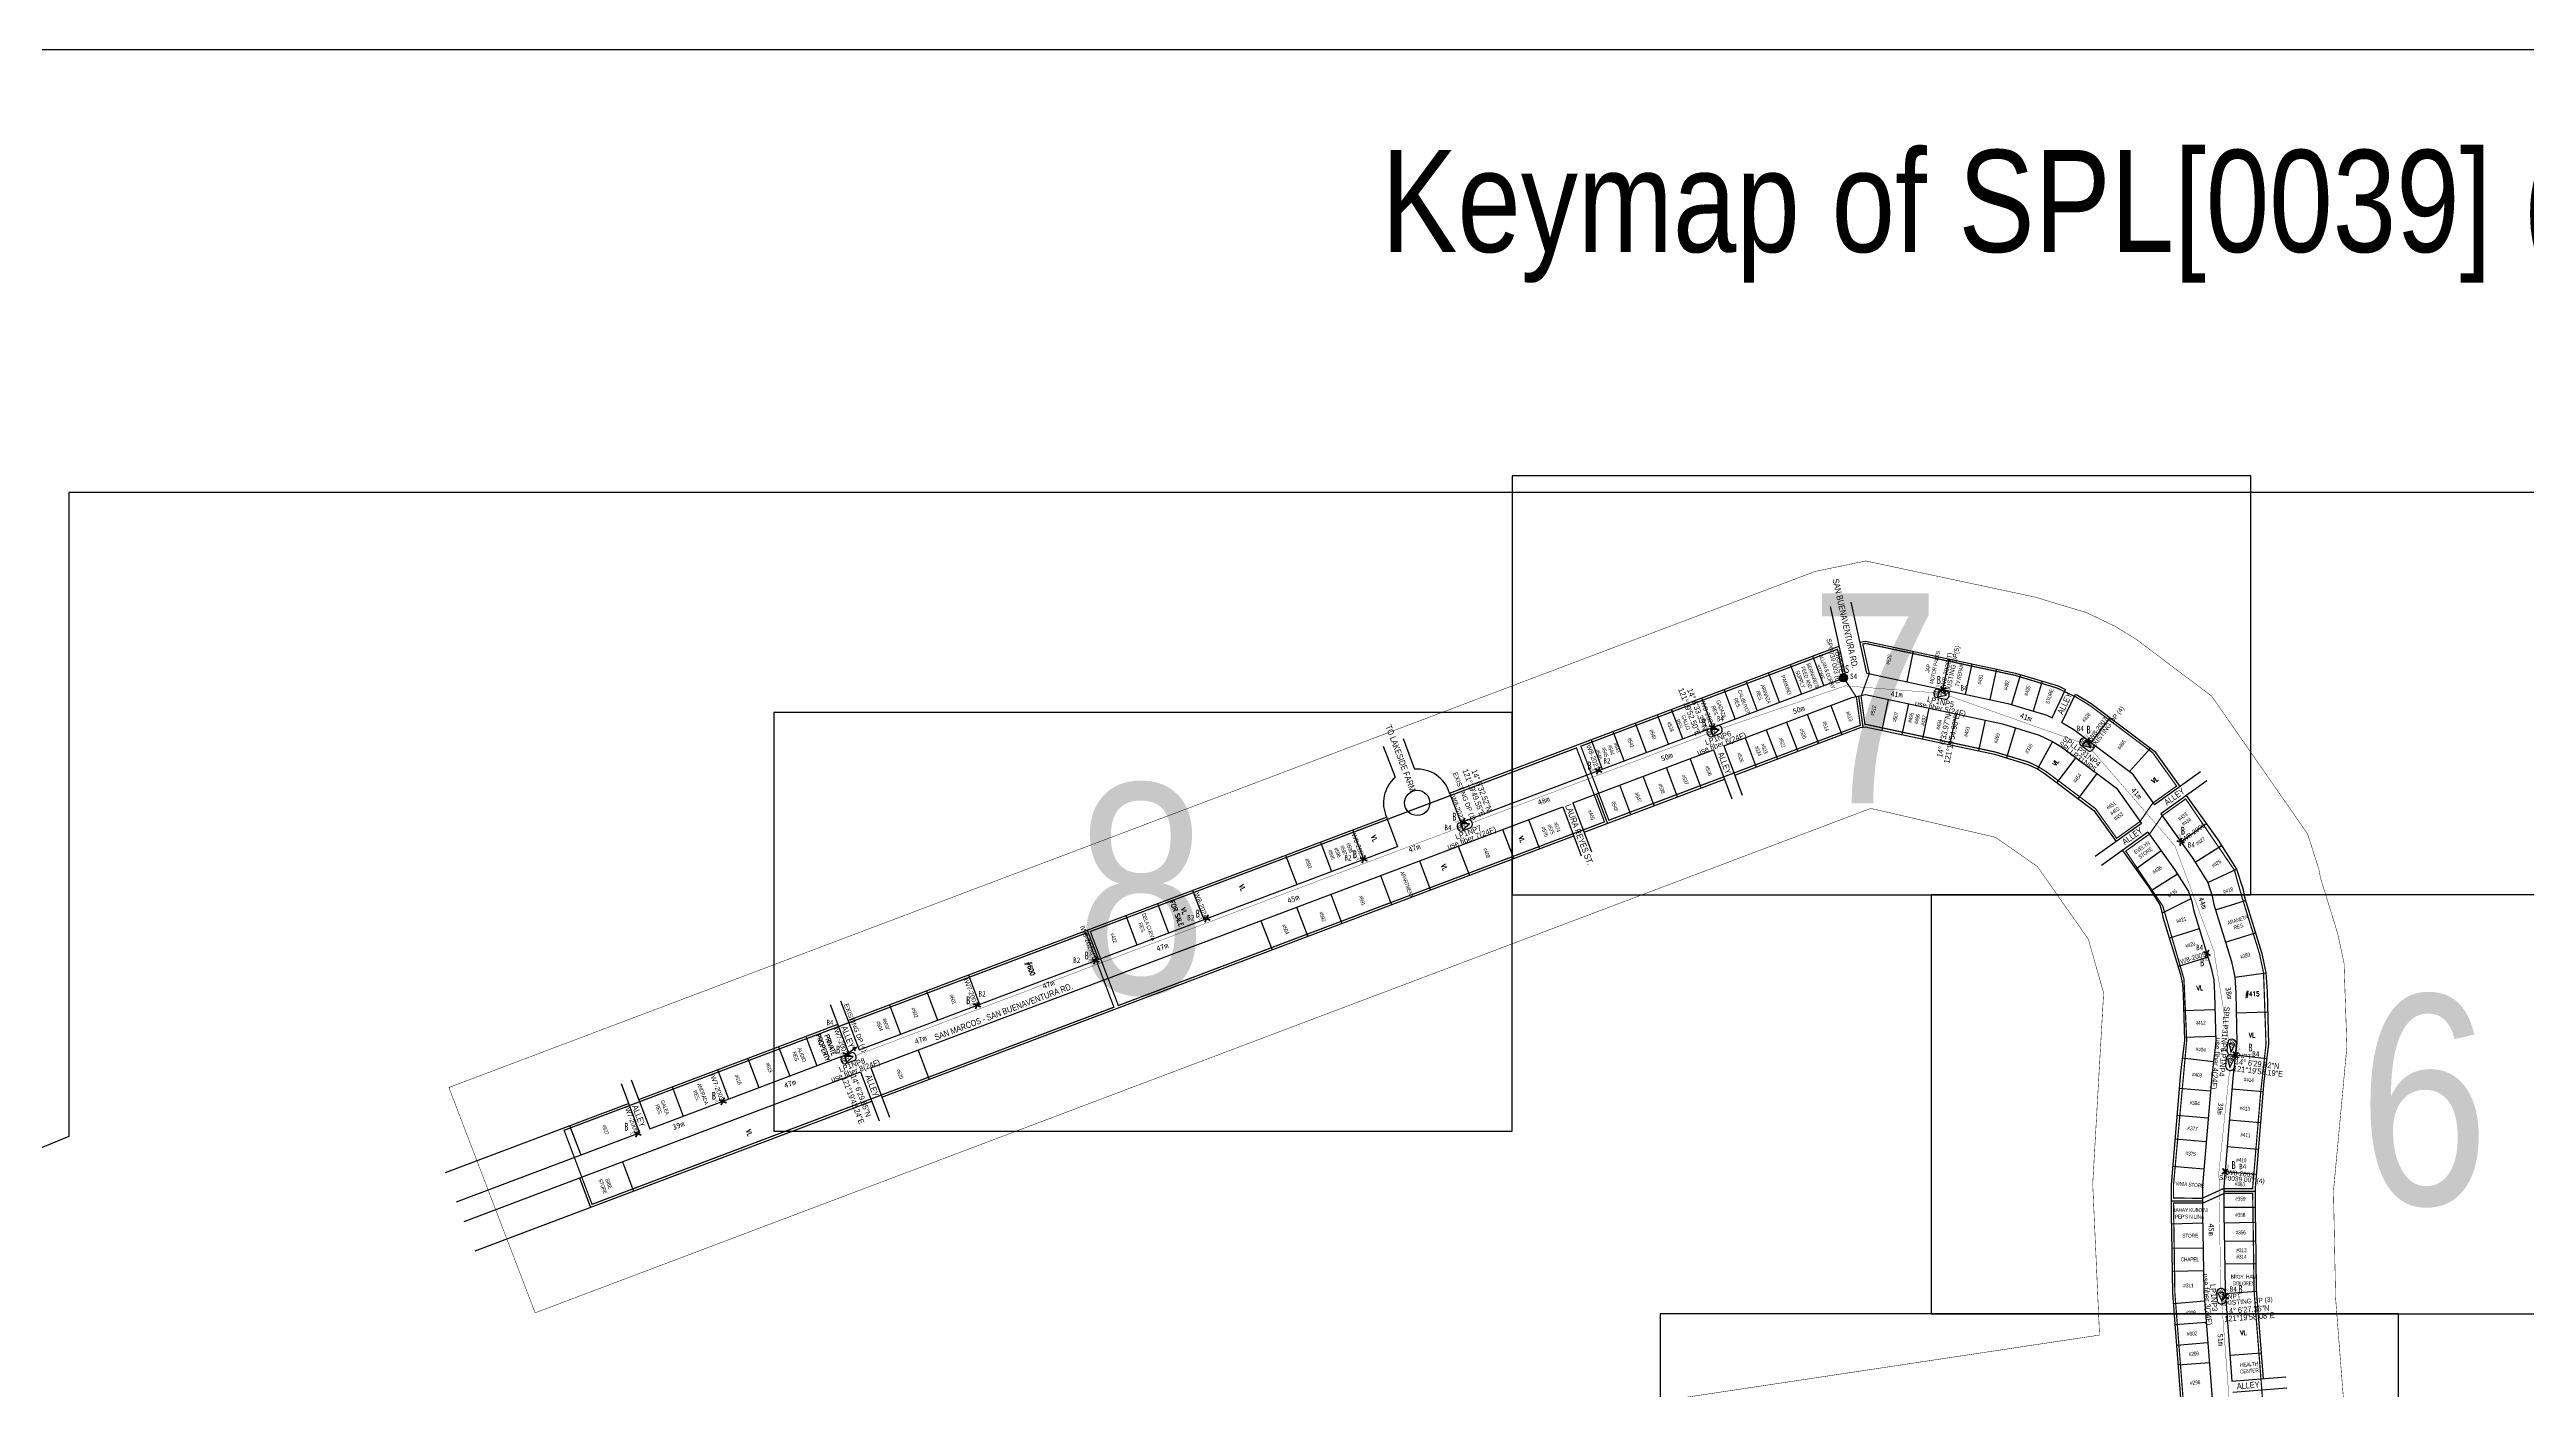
# Model space of a CAD drawing. Extents: x -663610 to -207124, y 70878 to 297551.
# Drawn here: x -265350 to -262189, y 75108 to 76819 of the extents above; entities that cross this region are included whole.
import ezdxf
from ezdxf.enums import TextEntityAlignment as Align

# ---------------------------------------------------------------- set-up
doc = ezdxf.new("R2010")
doc.units = 0
doc.header["$LTSCALE"] = 0.3
doc.linetypes.add('ACAD_ISO05W100', pattern=[33, 24, -3, 0, -3, 0, -3])
doc.linetypes.add('DASHED', pattern=[0.75, 0.5, -0.25])
doc.layers.get('0').update_dxf_attribs({"linetype": 'CONTINUOUS'})
for name, color, linetype in [('BASEMAP', 7, 'CONTINUOUS'), ('BOX No.', 7, 'CONTINUOUS'), ('CA 12 in', 7, 'CONTINUOUS'), ('COORDINATES', 3, 'CONTINUOUS'), ('DEG 12 in', 7, 'CONTINUOUS'), ('DEG 8 in', 7, 'CONTINUOUS'), ('Digitel pole', 7, 'CONTINUOUS'), ('Distance Data', 7, 'CONTINUOUS'), ('Electric Pole ID', 7, 'CONTINUOUS'), ('Electrical Pole (Circular Conc.)', 7, 'CONTINUOUS'), ('EXISTING DP ID', 2, 'CONTINUOUS'), ('EXISTING NAP', 7, 'CONTINUOUS'), ('Existing NAP ID', 2, 'CONTINUOUS'), ('FOC Distribution Diagram', 1, 'CONTINUOUS'), ('Gridlines', 7, 'CONTINUOUS'), ('Grounding System', 7, 'CONTINUOUS'), ('House Number', 6, 'CONTINUOUS'), ('Lengend', 7, 'CONTINUOUS'), ('NAP #', 3, 'CONTINUOUS'), ('NAP Boundary', 1, 'CONTINUOUS'), ('PLDT or SMART Pole ID', 7, 'CONTINUOUS'), ('Print', 7, 'CONTINUOUS'), ('Proposed NAP', 7, 'CONTINUOUS'), ('Proposed NAP ID', 1, 'CONTINUOUS'), ('Road Name', 7, 'CONTINUOUS'), ('Site boundry', 7, 'CONTINUOUS'), ('Vacant', 1, 'CONTINUOUS')]:
    doc.layers.add(name, color=color, linetype=linetype)
doc.layers.add('Pole size-Big', color=251, linetype='CONTINUOUS', lineweight=0)
doc.layers.add('Pole size-Small', color=251, linetype='CONTINUOUS', lineweight=0)
doc.styles.add('Mark', font='arial.ttf', dxfattribs={"width": 0.8, "height": 2.5})
doc.styles.add('ROMANS', font='ROMANS.SHX', dxfattribs={"width": 0.8, "height": 2})
doc.styles.get("Standard").update_dxf_attribs({"font": '', "width": 0.8})
doc.styles.add('仿宋', font='', dxfattribs={"width": 0.9})
doc.styles.get('Standard').set_extended_font_data('FangSong_GB2312')
doc.styles.get('仿宋').set_extended_font_data('FangSong_GB2312')
doc.linetypes.add('FENCELINE2', pattern='A,6.35,-2.54,[132,ltypeshp.shx,S=2.54,R=0,X=-2.54,Y=0],-2.54,25.4', length=36.83)

# ---------------------------------------------------------------- blocks, each defined once
blk = doc.blocks.new('Electrical Pole (Circular Conc.)')
at = {"const_width": 1.18}
for points in [[(-322437.5, 145744.4), (-322433.6, 145740.7)], [(-322437.5, 145740.6), (-322433.6, 145744.4)]]:
    blk.add_lwpolyline(points, dxfattribs=at)
at = {"color": 1, "lineweight": 0, "ltscale": 2, "insert": (-322432.9, 145741.5), "char_height": 1.2, "width": 1.894, "attachment_point": 1}
blk.add_mtext('{\\fArial|b0|i0|c0|p34;\\C7;CC}', dxfattribs=at)
blk = doc.blocks.new('PROPOSED NAP')
at = {"color": 7, "linetype": 'Continuous'}
for p, q in [((74519.1, 11201.4), (74524.6, 11201.4)), ((74524.6, 11196.5), (74519.1, 11196.5))]:
    blk.add_line(p, q, dxfattribs=at)
blk.add_lwpolyline([(74524.8, 11199), (74519.9, 11200.8), (74519.9, 11197.1)], close=True, dxfattribs=at)
for centre, start_param, end_param in [((74519.1, 11199), 3.141593, 4.712389), ((74519.1, 11199), 4.712389, 6.283185), ((74524.6, 11199), 1.570796, 3.141593), ((74524.6, 11199), 0, 1.570796)]:
    blk.add_ellipse(centre, major_axis=(0, -2.44), ratio=0.75, start_param=start_param, end_param=end_param, dxfattribs=at)
at = {"color": 7, "style": 'Mark', "width": 0.8}
for s, height, p in [('8', 2.55, (74518.7, 11197.7)), ('N', 2.12, (74521.2, 11197.9))]:
    blk.add_text(s, height=height, dxfattribs=at).set_placement(p, align=Align.CENTER)
blk = doc.blocks.new('pldt2')
at = {"layer": 'Lengend'}
h = blk.add_hatch(color=256, dxfattribs=at)
h.dxf.hatch_style = 1
edge = h.paths.add_edge_path()
edge.add_arc((64551.6, 10585.1), 1.85, 0, 360)
blk.add_circle((64551.6, 10585.1), 1.85, dxfattribs=at)
blk = doc.blocks.new('GROUNDING')
at = {"color": 1}
for p, q in [((-8.5, -0.5), (-8.5, 0.5)), ((-7.4, -1), (-7.4, 1)), ((-6.3, -1.5), (-6.3, 1.5)), ((-6.3, 0), (0, 0))]:
    blk.add_line(p, q, dxfattribs=at)

msp = doc.modelspace()

# ---------------------------------------------------------------- linework, layer by layer
at = {"color": 0, "lineweight": 0, "ltscale": 0.3}
msp.add_lwpolyline([(-266535.5, 76818.6), (-259165, 76818.6), (-259165, 72335.4), (-266535.5, 72335.4)], close=True, dxfattribs=at)
at = {"layer": 'BASEMAP', "color": 251, "ltscale": 2}
for points in [[(-263057.7, 76017.6), (-263077.6, 76107.5)], [(-263031.1, 76022.4), (-263051.2, 76113.3)], [(-263563.5, 75869.3), (-263068.9, 76056.2), (-263066.4, 76056.7)], [(-263086, 76006.9), (-263100.2, 76044.4)], [(-263039.9, 76062.1), (-263032.8, 76063.6), (-262841.5, 76022.8), (-262786.9, 76006.3), (-262777.6, 76001.8)], [(-262979.8, 76011.4), (-262971.4, 76050.5)], [(-262934, 76001.6), (-262925.6, 76040.7)], [(-263549.3, 75831.9), (-263057.7, 76017.6)], [(-263170.9, 75974.9), (-263185, 76012.3)], [(-263142.6, 75985.6), (-263156.7, 76023)], [(-263114.3, 75996.2), (-263128.4, 76033.7)], [(-263031.1, 76022.4), (-262851.4, 75984), (-262801.4, 75968.9), (-262794.8, 75965.7)], [(-262905.2, 75995.5), (-262896.8, 76034.6)], [(-262865.8, 76028), (-262874.1, 75988.9)], [(-262834.9, 76020.8), (-262846.5, 75982.5)], [(-262807.6, 76012.5), (-262819.1, 75974.2)], [(-263227.5, 75953.5), (-263241.6, 75990.9)], [(-263213.8, 75929.8), (-263050.2, 75991.6), (-263033, 75995.2), (-262858.2, 75957.8), (-262811.2, 75943.6), (-262794.4, 75935.6), (-262782.3, 75928.2), (-262712.7, 75875.8), (-262680.6, 75830.9)], [(-263199.2, 75964.2), (-263213.3, 76001.6)], [(-263077.2, 75981.4), (-263063, 75944)], [(-263041.6, 75993.4), (-263036.1, 75953.7)], [(-263003.7, 75988.9), (-263012.1, 75949.8)], [(-262978.1, 75983.4), (-262986.4, 75944.3)], [(-262951.9, 75977.8), (-262960.2, 75938.7)], [(-262794.8, 75965.7), (-262777.6, 76001.8)], [(-262782.2, 75959.7), (-262764.9, 75995.8)], [(-262764.9, 75995.8), (-262762.4, 75994.5), (-262744.7, 75983.7), (-262664.1, 75923.2), (-262631.7, 75877.8)], [(-263340.6, 75910.7), (-263354.8, 75948.2)], [(-263312.3, 75921.4), (-263326.5, 75958.9)], [(-263284, 75932.1), (-263298.2, 75969.5)], [(-263266.1, 75938.9), (-263280.2, 75976.3)], [(-263199.6, 75892.4), (-263039, 75953.1), (-263033.1, 75954.3), (-262868.2, 75919.1), (-262825.7, 75906.2), (-262813.5, 75900.4), (-262804.8, 75895.1), (-262741.6, 75847.5), (-262713.1, 75807.7)], [(-263159.5, 75950.3), (-263145.3, 75912.9)], [(-263133.5, 75960.1), (-263119.3, 75922.7)], [(-263107.2, 75970.1), (-263093, 75932.7)], [(-262917.2, 75970.4), (-262925.5, 75931.3)], [(-262880.1, 75962.5), (-262888.5, 75923.4)], [(-262841.4, 75952.8), (-262853, 75914.5)], [(-262782.2, 75959.7), (-262781.5, 75959.3), (-262767.1, 75950.6), (-262693.1, 75894.9), (-262664.2, 75854.5)], [(-262744.8, 75933.8), (-262720.8, 75965.8)], [(-263648.1, 75929.6), (-263633.1, 75889.7)], [(-263622.9, 75939.1), (-263608.1, 75900.1)], [(-263406.1, 75857.1), (-263226.9, 75924.9)], [(-263383, 75937.5), (-263368.9, 75900.1)], [(-263226.9, 75924.9), (-263203.2, 75862.2)], [(-263213.8, 75929.8), (-263190.1, 75867.1)], [(-263186.4, 75940.2), (-263172.2, 75902.7)], [(-262794.4, 75935.6), (-262813.5, 75900.4)], [(-262764.6, 75914.9), (-262788.7, 75882.9)], [(-262696.1, 75897.2), (-262669.1, 75926.9)], [(-263391.9, 75819.7), (-263212.7, 75887.4)], [(-263302.3, 75853.6), (-263316.5, 75891)], [(-263272.5, 75864.9), (-263286.6, 75902.3)], [(-263242.6, 75876.2), (-263256.7, 75913.6)], [(-262737.6, 75894.6), (-262761.6, 75862.6)], [(-262605.2, 75896.7), (-262664.2, 75854.5)], [(-262597.2, 75885.2), (-262656.1, 75843.1)], [(-264302, 75518.7), (-263419.2, 75852.2)], [(-263563.5, 75869.3), (-263549.3, 75831.9)], [(-263419.2, 75852.2), (-263395.5, 75789.5)], [(-263406.1, 75857.1), (-263382.4, 75794.5)], [(-263362.1, 75831), (-263376.2, 75868.4)], [(-263332.2, 75842.3), (-263346.3, 75879.7)], [(-262623.5, 75866.4), (-262582.9, 75809.6), (-262559.4, 75772.6), (-262551.5, 75747.9), (-262549.4, 75736.9), (-262527.1, 75664.9), (-262521.9, 75640.1), (-262520.5, 75616.5), (-262518.8, 75548.9), (-262524.4, 75501.8), (-262535.8, 75365.5), (-262535.8, 75331.3), (-262535.2, 75312.5), (-262534.2, 75236.4), (-262525.3, 75122.1)], [(-264331.2, 75579.3), (-263644, 75838.9)], [(-263687.3, 75822.5), (-263673.2, 75785.1)], [(-263644, 75838.9), (-263629.8, 75801.5)], [(-263495.9, 75823.2), (-263481.7, 75785.8)], [(-263462.8, 75835.7), (-263448.7, 75798.3)], [(-262680.6, 75830.9), (-262739.6, 75788.7)], [(-262672.4, 75819.5), (-262731.5, 75777.3)], [(-262672.4, 75819.5), (-262638.5, 75772.1), (-262620.6, 75743.9), (-262616.5, 75731.3), (-262614.5, 75720.7), (-262592, 75648), (-262588.5, 75631.1), (-262587.4, 75613.7), (-262585.9, 75552), (-262591, 75508.5), (-262602.8, 75368.3), (-262602.8, 75330.2), (-262602.2, 75311), (-262601.1, 75233.3), (-262587.5, 75058.3)], [(-262656.1, 75843.1), (-262616.1, 75787.2), (-262596, 75755.5), (-262590.3, 75738), (-262588.3, 75727.3), (-262565.9, 75654.8), (-262561.6, 75634.7), (-262560.4, 75614.8), (-262558.9, 75550.8), (-262564.2, 75505.8), (-262575.8, 75367.2), (-262575.8, 75330.7), (-262575.2, 75311.6), (-262574.1, 75234.5), (-262565.2, 75119)], [(-262630.6, 75807.4), (-262598.1, 75830.7)], [(-264317, 75541.8), (-263629.8, 75801.5)], [(-264287.8, 75481.3), (-263405, 75814.8)], [(-263772.7, 75790.3), (-263758.5, 75752.9)], [(-263728.4, 75807), (-263714.3, 75769.6)], [(-263552.4, 75801.9), (-263538.3, 75764.5)], [(-262705, 75796.3), (-262671.7, 75749.7), (-262657.1, 75726.8), (-262655.4, 75721.5), (-262653.4, 75711.1), (-262630.8, 75637.9), (-262628.2, 75625.8), (-262627.4, 75612), (-262626, 75553.9), (-262630.8, 75512.5), (-262642.8, 75370), (-262642.8, 75329.6), (-262642.2, 75310.1), (-262641.1, 75231.5), (-262630.3, 75092.3)], [(-262655.5, 75795.8), (-262688, 75772.6)], [(-262612.3, 75781.2), (-262578.5, 75802.6)], [(-263651.8, 75764.3), (-263637.6, 75726.9)], [(-263602.1, 75783.1), (-263588, 75745.7)], [(-262634.7, 75766.1), (-262668.4, 75744.6)], [(-262596, 75755.5), (-262559.4, 75772.6)], [(-263936.2, 75728.5), (-263922, 75691.1)], [(-263891.4, 75745.4), (-263877.3, 75708)], [(-263714.9, 75740.5), (-263700.8, 75703)], [(-262617.6, 75734.5), (-262654.4, 75716.3)], [(-262586.2, 75720.6), (-262548, 75732.4)], [(-264025.8, 75694.6), (-264011.6, 75657.2)], [(-263976.6, 75713.2), (-263962.4, 75675.8)], [(-263804.2, 75706.7), (-263790.1, 75669.3)], [(-263758.7, 75723.9), (-263744.5, 75686.5)], [(-262606.9, 75696.1), (-262645.1, 75684.3)], [(-262573.4, 75679.3), (-262535.2, 75691.1)], [(-264177.5, 75637.3), (-264163.4, 75599.9)], [(-262595.7, 75660), (-262634, 75648.1)], [(-262561.6, 75634.7), (-262521.9, 75640.1)], [(-264353.8, 75599.6), (-264330.1, 75536.9)], [(-264340.7, 75604.5), (-264317, 75541.8)], [(-264278.1, 75599.3), (-264264, 75561.9)], [(-264230.9, 75617.1), (-264216.8, 75579.7)], [(-264598.1, 75478.4), (-264357.4, 75569.4)], [(-264344.3, 75574.3), (-264357.4, 75569.4)], [(-262586.9, 75592.8), (-262626.9, 75591.8)], [(-262559.8, 75589.2), (-262519.8, 75590.2)], [(-264419.6, 75545.8), (-264405.5, 75508.4)], [(-264385, 75558.9), (-264370.8, 75521.5)], [(-264343.2, 75531.9), (-264330.1, 75536.9)], [(-264241.7, 75541.4), (-264227.6, 75504)], [(-262586.1, 75558.8), (-262626.1, 75557.8)], [(-262560.7, 75535.4), (-262521, 75530.7)], [(-264821, 75322.6), (-264315.1, 75513.7)], [(-264607.6, 75503.7), (-264583.9, 75441)], [(-264583.9, 75441), (-264343.2, 75531.9)], [(-264483.1, 75479.1), (-264497.2, 75516.5)], [(-264458.9, 75531), (-264444.8, 75493.6)], [(-264315.1, 75513.7), (-264291.4, 75451.1)], [(-264302, 75518.7), (-264278.3, 75456)], [(-262588.9, 75526.4), (-262628.6, 75531.1)], [(-264844.7, 75385.3), (-264611.2, 75473.5)], [(-264806.9, 75285.2), (-264300.9, 75476.3)], [(-264620.7, 75498.7), (-264597, 75436.1)], [(-264555.6, 75494.5), (-264541.5, 75457.1)], [(-262592.7, 75489.1), (-262632.5, 75492.4)], [(-262525.5, 75488.2), (-262565.4, 75491.5)], [(-264686.3, 75445.1), (-264672.1, 75407.7)], [(-262595.6, 75454.5), (-262635.4, 75457.9)], [(-262528.8, 75448.7), (-262568.7, 75452)], [(-264830.5, 75347.8), (-264597, 75436.1)], [(-262598.1, 75424.4), (-262638, 75427.7)], [(-262571.5, 75418.6), (-262531.6, 75415.2)], [(-264673.6, 75378.3), (-264659.5, 75340.8)], [(-264618.9, 75398.9), (-264604.7, 75361.5)], [(-262601, 75389.5), (-262640.9, 75392.9)], [(-262574.2, 75386.5), (-262534.3, 75383.1)], [(-262642.8, 75349.3), (-262602.8, 75349.3)], [(-262575.8, 75361.6), (-262535.8, 75361.6)], [(-262602.5, 75320.6), (-262642.5, 75319.3)], [(-262575.8, 75341.2), (-262535.8, 75341.2)], [(-262575.5, 75321.1), (-262535.5, 75321.9)], [(-262601.9, 75288.9), (-262641.9, 75288.4)], [(-262575, 75297.5), (-262535, 75298)], [(-262601.5, 75259.7), (-262641.5, 75259.1)], [(-262574.6, 75268.7), (-262534.6, 75269.2)], [(-262600.2, 75220.9), (-262640, 75217.8)], [(-262573.9, 75230.8), (-262534, 75233.9)], [(-262598.1, 75193.8), (-262637.9, 75190.7)], [(-262596, 75167.8), (-262635.9, 75164.7)], [(-262594.1, 75142.4), (-262633.9, 75139.3)], [(-262567.7, 75152.1), (-262527.9, 75155.2)], [(-262565.2, 75119), (-262496.5, 75124.3)], [(-262564.1, 75105), (-262495.2, 75110.3)]]:
    msp.add_lwpolyline(points, dxfattribs=at)
msp.add_circle((-263604.8, 75857), 16.1, dxfattribs=at)
for start, end in [(130.8507, 204.8722), (16.5219, 94.359)]:
    msp.add_arc((-263604.8, 75857), 43.1, start, end, dxfattribs=at)
at = {"layer": 'FOC Distribution Diagram', "color": 1, "linetype": 'DASHED', "ltscale": 50, "const_width": 0.4}
for points in [[(-262945.7, 75997.7), (-263058.8, 76006.4), (-263216, 75952.1)], [(-262566.6, 75535.5), (-262588.2, 75667.7), (-262637.9, 75802), (-262749.9, 75931.1), (-262926.2, 75993.6)], [(-263234.6, 75945.1), (-263534.8, 75831.7)], [(-263553.4, 75824.7), (-264321, 75534.7)], [(-262579.7, 75237.3), (-262581.9, 75386.1), (-262568.3, 75515.6)], [(-262548.1, 74825.4), (-262578.2, 75217.4)]]:
    msp.add_lwpolyline(points, dxfattribs=at)
at = {"layer": 'Gridlines', "color": 251, "ltscale": 2}
for points in [[(-263483.5, 75739.8), (-262541.2, 75739.8), (-262541.2, 76274.4), (-263483.5, 76274.4)], [(-264425.7, 75438), (-263483.5, 75438), (-263483.5, 75972.6), (-264425.7, 75972.6)], [(-262949, 75205.1), (-262006.7, 75205.1), (-262006.7, 75739.8), (-262949, 75739.8)], [(-263294.9, 74670.5), (-262352.6, 74670.5), (-262352.6, 75205.1), (-263294.9, 75205.1)]]:
    msp.add_lwpolyline(points, close=True, dxfattribs=at)
at = {"layer": 'NAP #', "color": 152, "ltscale": 2, "true_color": 0x2776bb}
for points in [[(-265325.2, 74335.9), (-265325.2, 72704.1), (-260472.2, 72704.1), (-260472.2, 76253.1), (-265325.2, 76253.1), (-265325.2, 75431.3)], [(-265325.2, 75431.3), (-266759.3, 74841.6), (-265325.2, 74335.9)]]:
    msp.add_lwpolyline(points, dxfattribs=at)
at = {"layer": 'NAP Boundary', "color": 5, "linetype": 'ACAD_ISO05W100', "lineweight": 0, "ltscale": 2, "const_width": 1.56}
for points in [[(-263360.3, 75834.9), (-263396, 75929.4), (-263068.6, 76053.1), (-263060.5, 76016.4), (-263044.5, 75992.3), (-263039.4, 75956.1), (-263039.8, 75956)], [(-263036.3, 76059.8), (-263028, 76022.2), (-263038.5, 75993.1), (-263033.5, 75957.3), (-263033.1, 75957.4), (-262867.4, 75922), (-262824.7, 75909.1), (-262812.1, 75903), (-262803.1, 75897.6), (-262739.4, 75849.7), (-262712.4, 75811.9), (-262682.7, 75833.1), (-262666.4, 75856.6), (-262635.9, 75878.5), (-262666.3, 75921), (-262746.3, 75981.2), (-262763.8, 75991.9), (-262788, 76003.5), (-262842.2, 76019.9), (-263032.7, 76060.6)], [(-264021.9, 75692.9), (-263986.2, 75598.4), (-263365.9, 75832.8), (-263379, 75867.4), (-263401.6, 75927.2)], [(-262624.3, 75862.1), (-262653.9, 75841), (-262670.3, 75817.4), (-262700.8, 75795.5), (-262653.5, 75725.4), (-262626.5, 75632.3), (-262623, 75553.8), (-262639.8, 75369.9), (-262639.8, 75352.8), (-262603.4, 75352.3), (-262576.5, 75364.6), (-262538.7, 75364.6), (-262538.7, 75367.3), (-262528.5, 75488.5), (-262521.8, 75549.1), (-262524.9, 75639.7), (-262530, 75664.2), (-262552.3, 75736.1), (-262562.2, 75771.3)], [(-264657.7, 75344.7), (-264693.4, 75439.2), (-264027.5, 75690.8), (-263991.8, 75596.3)], [(-263188.4, 75005.3), (-263175.3, 74918.2), (-262623.3, 75001.3), (-262519.5, 75009.4), (-262537, 75233.8), (-262538.8, 75358.6), (-262575.2, 75358.6), (-262602.2, 75346.3), (-262639.8, 75346.3), (-262638.1, 75231.6), (-262627.4, 75093.8), (-262627.1, 75089.7)]]:
    msp.add_lwpolyline(points, close=True, dxfattribs=at)
at = {"layer": 'Print', "ltscale": 2}
msp.add_lwpolyline([(-266535.5, 76818.6), (-259165, 76818.6), (-259165, 71659.2), (-266535.5, 71659.2)], close=True, dxfattribs=at)
at = {"layer": 'Site boundry', "color": 116, "linetype": 'FENCELINE2', "lineweight": 0, "ltscale": 5, "true_color": 0x136734, "const_width": 0.605}
msp.add_lwpolyline([(-263305.5, 75091.8), (-262734.2, 75177.8), (-262742.9, 75370.6), (-262729, 75614.5), (-262748.6, 75683.2), (-262813.4, 75775.7), (-262867.1, 75813.2), (-263026.1, 75850), (-264730.3, 75206.2), (-264840.4, 75493.8), (-263096.9, 76152.5), (-263032.4, 76165.8), (-262816.5, 76119.7), (-262750.6, 76099.8), (-262714.6, 76082.5), (-262688.4, 76066.5), (-262608.2, 76006.2), (-262591.2, 75993.4), (-262468.8, 75817.5), (-262454.4, 75772.6), (-262452.2, 75761), (-262430.3, 75690.1), (-262422.2, 75652.3), (-262418.6, 75546), (-262435.7, 75361.9), (-262433, 75224.9), (-262424.5, 75115.8), (-262409.5, 74923.5)], dxfattribs=at)

# ---------------------------------------------------------------- block references
at = {"layer": 'Digitel pole', "color": 7, "xscale": 2.769470818281637, "yscale": 2.769470818281637, "zscale": 2.769470818281637, "rotation": 359.1302262035957}
msp.add_blockref('pldt2', (-442259, 49418.6), dxfattribs=at)
at = {"layer": 'Electrical Pole (Circular Conc.)', "color": 1, "lineweight": 0, "xscale": 1.919302000000065, "yscale": 1.919302000016501, "zscale": 1.919302000013738}
for p, rotation in [((-809726.5, 478792.1), 167.9462796889217), ((-941001.2, 118906.1), 200.6970492354602), ((-589233.9, 671442.6), 143.0569618227388), ((-941147.5, 118850.9), 200.6970492354602), ((-941320, 118785.7), 200.6970492354602), ((-941446.9, 118737.7), 200.6970492354602), ((-394933.9, 741929.1), 125.5569441174092), ((-941647.4, 118662), 200.6970492354602), ((-941789.1, 118608.5), 200.6970492354602), ((-346910.9, -598214.7), 287.1915981185736), ((-941940.2, 118551.4), 200.6970492354602), ((-942106.3, 118488.6), 200.6970492354602), ((87624.6, 657422.4), 83.28327478812216), ((-942264.7, 118428.8), 200.6970492354602), ((-942373.5, 118387.7), 200.6970492354602), ((87611.1, 657273.5), 83.28327478812216), ((-31655.9, 713897), 94.44523478746791)]:
    msp.add_blockref('Electrical Pole (Circular Conc.)', p, dxfattribs=dict(at, rotation=rotation))
at = {"layer": 'EXISTING NAP', "color": 5}
for p, xscale, yscale, zscale, rotation in [((-406929.8, 153878.2), 2.174941662467218, 2.174941662467218, 2.174941662467218, 323.0569618217639), ((-273706.9, 239066.9), 2.174941662467217, 2.174941662467217, 2.174941662467217, 265.3513859472413)]:
    msp.add_blockref('PROPOSED NAP', p, dxfattribs=dict(at, xscale=xscale, yscale=yscale, zscale=zscale, rotation=rotation))
at = {"layer": 'Grounding System', "xscale": 1.759689816446534, "yscale": 1.759689816446534, "zscale": 1.759689816446534, "rotation": 217.7410559962144}
msp.add_blockref('GROUNDING', (-264332.5, 75536), dxfattribs=at)
at = {"layer": 'Proposed NAP', "color": 1, "yscale": 2.17494166243705, "zscale": 2.174941662444797}
for p, xscale, rotation in [((-426529.6, 86022.7), 2.174941662467217, 347.9462796898133), ((-406237.3, -4120.2), 2.174941662467216, 20.69704923451521), ((-406556.1, -4240.6), 2.174941662467216, 20.69704923451521), ((-407342.3, -4537.7), 2.174941662467216, 20.69704923451521), ((-273259.5, 239077.1), 2.174941662467216, 265.1940486204597), ((-299425, 234932.7), 2.174941662467216, 274.4452347865765)]:
    msp.add_blockref('PROPOSED NAP', p, dxfattribs=dict(at, xscale=xscale, rotation=rotation))

# ---------------------------------------------------------------- texts
at = {"color": 7, "style": 'Mark', "width": 0.8}
msp.add_text('Keymap of SPL[0039] (5/Tx)', height=130.288, dxfattribs=at).set_placement((-262732.2, 76560.1), align=Align.CENTER)
at = {"layer": 'BOX No.', "color": 251, "style": 'Mark', "width": 0.8}
for s, p in [('7', (-263020.5, 75856.5)), ('8', (-263957.2, 75613.7)), ('6', (-262320.5, 75344.1))]:
    msp.add_text(s, height=267.8, dxfattribs=at).set_placement(p, align=Align.CENTER)
at = {"layer": 'CA 12 in', "color": 2, "lineweight": 0, "width": 0.8}
for p in [(-263367.4, 75907.3), (-263697.8, 75783.5), (-263898.3, 75707), (-264043.9, 75652.8), (-264164.5, 75609.8)]:
    msp.add_text('B2', height=7, dxfattribs=at).set_placement(p)
at = {"layer": 'COORDINATES', "color": 3, "style": 'Mark', "width": 0.8}
for s, rotation, p in [('121°19\'52.50"E', 290.697, (-263260.7, 75972.1)), (' 14° 6\'33.35"N', 290.697, (-263251, 75976.2)), (' 14° 6\'33.97"N', 77.9463, (-262929.5, 75941)), ('121°19\'54.98"E', 77.9463, (-262919.3, 75938)), ('121°19\'49.55"E', 290.697, (-263535.9, 75868.7)), (' 14° 6\'32.52"N', 290.697, (-263526.2, 75872.7)), ('121°19\'42.24"E', 290.697, (-264328.1, 75476.3)), (' 14° 6\'29.85"N', 290.697, (-264318.4, 75483.2)), ('121°19\'58.19"E', 353.2833, (-262532.4, 75511)), (' 14° 6\'29.92"N', 353.2833, (-262534.7, 75520.6)), (' 14° 6\'27.36"N', 4.4452, (-262546.9, 75206.7)), ('121°19\'58.08"E', 4.4452, (-262542.7, 75197.2))]:
    msp.add_text(s, height=7.26, rotation=rotation, dxfattribs=at).set_placement(p, align=Align.CENTER)
at = {"layer": 'DEG 12 in', "color": 2, "lineweight": 0, "width": 0.8}
for p in [(-262911.6, 76000.3), (-263222.8, 75961), (-262763.4, 75948.5), (-263570.1, 75822.1), (-262621.6, 75799.8), (-262611, 75669), (-264358.6, 75573.3), (-262539.4, 75533), (-262556.1, 75389.5), (-262568.1, 75233)]:
    msp.add_text('B4', height=7, dxfattribs=at).set_placement(p)
at = {"layer": 'DEG 8 in', "color": 4, "lineweight": 0, "width": 0.8}
msp.add_text('S4', height=7, dxfattribs=at).set_placement((-263052.5, 76015.2))
at = {"layer": 'Distance Data', "style": '仿宋', "width": 0.9}
for s, rotation, p in [('50m', 19.0333, (-263124.3, 75970.1)), ('41m', 355.6219, (-263001.1, 75992.7)), ('41m', 340.4772, (-262836.6, 75965.7)), ('50m', 20.697, (-263292.4, 75909.8)), ('48m', 20.697, (-263449.5, 75853.8)), ('41m', 310.9438, (-262694.7, 75872.8)), ('47m', 20.697, (-263614.5, 75793.3)), ('45m', 20.697, (-263769, 75728.5)), ('44m', 290.3351, (-262608.5, 75735.4)), ('47m', 20.697, (-263936.1, 75667)), ('47m', 20.697, (-264081.4, 75619.3)), ('38m', 279.2831, (-262573.6, 75621.4)), ('47m', 20.697, (-264244.5, 75548.8)), ('47m', 20.697, (-264411.2, 75492.7)), ('39m', 265.194, (-262582.8, 75474.9)), ('39m', 20.697, (-264553.5, 75439.4)), ('45m', 270.2263, (-262595.1, 75320.2)), ('51m', 274.4452, (-262583.7, 75179.2))]:
    msp.add_text(s, height=7, rotation=rotation, dxfattribs=at).set_placement(p)
at = {"layer": 'Electric Pole ID', "style": 'Mark', "width": 0.8}
for s, rotation, p in [('IW8-2008(T)', 77.9463, (-262926.7, 76025.3)), ('IW8-2020', 290.697, (-263237.5, 75970.6)), ('IW8-2007', 53.057, (-262734.4, 75949.2)), ('IW8-2021', 290.697, (-263383.7, 75915.3)), ('IW8-2022', 290.697, (-263556.3, 75850.1)), ('IW8-2006', 35.5569, (-262613.2, 75816.6)), ('IW8-2023', 290.697, (-263683.2, 75802.2)), ('IW8-2024', 290.697, (-263883.7, 75726.4)), ('IW8-202X(T)', 290.697, (-264026.8, 75676.7)), ('IW8-2005', 17.1916, (-262615.3, 75656.1)), ('IW7-2001', 290.697, (-264177.3, 75614.7)), ('IW7-2002', 290.697, (-264343.4, 75552)), ('NPT', 353.2833, (-262549.1, 75530.7)), ('IW7-2003', 290.697, (-264501, 75493)), ('IW7-2005', 290.697, (-264609.9, 75451.9)), ('IW8-2003', 353.2833, (-262555.6, 75381)), ('NPT', 4.4452, (-262562, 75224.4))]:
    msp.add_text(s, height=6, rotation=rotation, dxfattribs=at).set_placement(p, align=Align.CENTER)
at = {"layer": 'EXISTING DP ID', "color": 3, "style": 'Mark', "width": 0.8}
for s, rotation, p in [('SP0039 003 (6)', 282.4549, (-263076.4, 76037.5)), ('EXISTING DP(5)', 77.9463, (-262919, 76026)), ('EXISTING DP (4)', 53.057, (-262722.1, 75951.5)), ('EXISTING DP (1)', 291.6142, (-263547.5, 75864.3)), ('EXISTING DP (4)', 291.6142, (-264324.4, 75569.1)), ('SP0039 007 (4)', 355.194, (-262552.9, 75373.7)), ('EXISTING DP (3)', 4.4452, (-262545.9, 75218))]:
    msp.add_text(s, height=6, rotation=rotation, dxfattribs=at).set_placement(p, align=Align.CENTER)
at = {"layer": 'Existing NAP ID', "color": 2, "style": 'Mark', "width": 0.8}
for s, rotation, p in [('SPLLP31NP5', 323.057, (-262764.5, 75913.2)), ('SPLLP31NP4', 323.057, (-262759.1, 75920.1)), ('SPLLP31NP6', 265.3514, (-262577.4, 75568.4))]:
    msp.add_text(s, height=7, rotation=rotation, dxfattribs=at).set_placement(p, align=Align.CENTER)
at = {"layer": 'House Number', "color": 6, "char_height": 5, "attachment_point": 1, "style": 'Mark'}
for s, insert, width, rotation in [('\\pi6.91028;{\\W0.7;\\T0.95;ALLAN & DORAY\\P\\pi17.7099;STORE}', (-263090.2, 76053.8), 51.244, 290.697), ('\\pi20.54022;{\\W0.7;\\T0.95;#520}', (-263011.1, 76014), 51.244, 77.9463), ('\\pi21.47133;{\\W0.7;\\T0.95;JAP\\P\\pi8.59343;MOTOR PARTS}', (-262961.2, 76002.9), 51.244, 77.9463), ('\\pi15.33559;{\\W0.7;\\T0.95;PARKING}', (-263141.6, 76035), 51.244, 290.697), ("\\pi4.81197;{\\W0.7;\\T0.95;BERNARD'S \\P\\pi6.47244;FEED AND \\P\\pi8.8766;SUPPLY}", (-263105.3, 76040.7), 36.146, 290.697), ('\\pi13.28835;{\\W0.7;\\T0.95;TV REPAIR}', (-262921.2, 75993.2), 51.244, 77.9463), ('\\pi20.87208;{\\W0.7;\\T0.95;#491}', (-262894.5, 75988.4), 51.244, 77.9463), ('\\pi20.55216;{\\W0.7;\\T0.95;#492}', (-262861, 75981.3), 51.244, 77.9463), ('\\pi16.0184;{\\W0.7;\\T0.95;GADAZA\\P\\pi20.53545;RES.}', (-263224.5, 76003.8), 51.244, 290.697), ('\\pi12.41932;{\\W0.7;\\T0.95;CALIBUYOT\\P\\pi20.53545;RES.}', (-263196, 76013.8), 51.244, 290.697), ('\\pi15.39885;{\\W0.7;\\T0.95;ARINAZA\\P\\pi20.53545;RES.}', (-263167.6, 76023.1), 51.244, 290.697), ('\\pi20.55216;{\\W0.7;\\T0.95;#512}', (-263031, 75949), 51.244, 77.9463), ('\\pi20.52112;{\\W0.7;\\T0.95;#495}', (-262836.5, 75975), 51.244, 73.1849), ('\\pi17.7099;{\\W0.7;\\T0.95;STORE}', (-262808.4, 75967.1), 51.244, 73.1849), ('\\pi20.54022;{\\W0.7;\\T0.95;#540}', (-263311.3, 75970.8), 51.244, 290.697), ('\\pi20.53067;{\\W0.7;\\T0.95;#539}', (-263288.9, 75980.3), 51.244, 290.697), ('\\pi17.9773;{\\W0.7;\\T0.95;GALLO\\P\\pi20.53545;RES.}', (-263269.7, 75986.6), 51.244, 290.697), ('\\pi20.54022;{\\W0.7;\\T0.95;#520}', (-263119.8, 75971.6), 51.244, 290.697), ('\\pi20.54142;{\\W0.7;\\T0.95;#514}', (-263090.9, 75981.2), 51.244, 290.697), ('\\pi20.53426;{\\W0.7;\\T0.95;#513}', (-263060.7, 75993.8), 51.244, 290.697), ('\\pi20.53426;{\\W0.7;\\T0.95;#507}', (-263002.7, 75941), 51.244, 77.9463), ('\\pi20.52112;{\\W0.7;\\T0.95;#495\\P\\pi20.53545;#496\\P\\pi20.53426;#497}', (-262983.1, 75939.8), 51.244, 77.9463), ('\\pi20.54142;{\\W0.7;\\T0.95;#494}', (-262947.1, 75930.9), 51.244, 77.9463), ('\\pi20.53426;{\\W0.7;\\T0.95;#493}', (-262911.6, 75921.9), 51.244, 77.9463), ('\\pi20.53067;{\\W0.7;\\T0.95;#328}', (-262769.4, 75946.1), 51.244, 53.057), ('\\pi20.53426;{\\W0.7;\\T0.95;#543\\P\\pi20.54142;#544\\P\\pi20.52112;#545\\P\\pi20.53545;#546}', (-263356.9, 75953.9), 51.244, 290.697), ('\\pi20.87208;{\\W0.7;\\T0.95;#541}', (-263339.6, 75960.2), 51.244, 290.697), ('\\pi20.53545;{\\W0.7;\\T0.95;#526}', (-263199.7, 75941.3), 51.244, 290.697), ('\\pi20.53426;{\\W0.7;\\T0.95;#523\\P\\pi20.54142;#524}', (-263169.2, 75952.4), 51.244, 290.697), ('\\pi20.55216;{\\W0.7;\\T0.95;#522}', (-263146.5, 75960.4), 51.244, 290.697), ('\\pi20.53067;{\\W0.7;\\T0.95;#469}', (-262873.3, 75913.6), 51.244, 77.9463), ('\\pi20.52112;{\\W0.7;\\T0.95;#335}', (-262839.6, 75903.8), 51.244, 61.4955), ('\\pi20.53545;{\\W0.7;\\T0.95;#466}', (-262724.4, 75911.1), 51.244, 53.057), ('\\pi20.53426;{\\W0.7;\\T0.95;#537}', (-263270.3, 75912.9), 51.244, 290.697), ('\\pi20.53545;{\\W0.7;\\T0.95;#536}', (-263240.5, 75924.2), 51.244, 290.697), ('\\pi20.54142;{\\W0.7;\\T0.95;#454}', (-262780.8, 75868.6), 51.244, 53.057), ('\\pi20.53067;{\\W0.7;\\T0.95;#548}', (-263359.9, 75879.1), 51.244, 290.697), ('\\pi20.53426;{\\W0.7;\\T0.95;#547}', (-263330.1, 75890.4), 51.244, 290.697), ('\\pi20.53067;{\\W0.7;\\T0.95;#538}', (-263300.2, 75901.6), 51.244, 290.697), ('\\pi20.87208;{\\W0.7;\\T0.95;#451\\P\\pi20.55216;#452\\P\\pi20.53426;#453}', (-262743.1, 75839.8), 51.244, 35.5569), ('\\pi20.54142;{\\W0.7;\\T0.95;#574\\P\\pi20.52112;#575\\P\\pi20.53545;#576}', (-263433.6, 75852.4), 51.244, 290.697), ('\\pi20.52112;{\\W0.7;\\T0.95;#405}', (-263389.8, 75867.8), 51.244, 290.697), ('\\pi20.53426;{\\W0.7;\\T0.95;#433\\P\\pi20.54142;#434}', (-262651.6, 75826), 51.244, 35.5569), ('\\pi20.53067;{\\W0.7;\\T0.95;#598\\P\\pi20.53426;#597\\P\\pi20.53545;#596\\P\\pi20.52112;#595}', (-263698.1, 75825.8), 51.244, 290.697), ('\\pi20.53067;{\\W0.7;\\T0.95;#408}', (-263523.3, 75819.3), 51.244, 290.697), ('\\pi16.69046;{\\W0.7;\\T0.95;EVELYN\\P\\pi17.7099;STORE}', (-262704.6, 75785.7), 51.244, 35.5569), ('\\pi20.53426;{\\W0.7;\\T0.95;#427}', (-262628.9, 75794.5), 51.244, 35.5569), ('\\pi20.55216;{\\W0.7;\\T0.95;#592}', (-263750.8, 75805.8), 51.244, 290.697), ('\\pi11.07757;{\\W0.7;\\T0.95;APARTMENT}', (-263625.9, 75780.9), 51.244, 290.697), ('\\pi20.53545;{\\W0.7;\\T0.95;#436}', (-262684.3, 75757.7), 51.244, 35.5569), ('\\pi20.53545;{\\W0.7;\\T0.95;#426}', (-262609.1, 75767.3), 51.244, 32.4526), ('\\pi20.87208;{\\W0.7;\\T0.95;#591}', (-263682.5, 75759), 51.244, 290.697), ('\\pi20.52112;{\\W0.7;\\T0.95;#435}', (-262664.8, 75727.7), 51.244, 35.5569), ('\\pi20.53067;{\\W0.7;\\T0.95;#418}', (-262596.7, 75739.6), 51.244, 17.1916), ('\\pi10.85554;{\\W0.7;\\T0.95;DELA CUEVA\\P\\pi20.53545;RES.}', (-263955.6, 75727.1), 51.244, 290.697), ('\\pi20.54142;{\\W0.7;\\T0.95;#594}', (-263780, 75721.9), 51.244, 290.697), ('\\pi20.53426;{\\W0.7;\\T0.95;#593}', (-263733.1, 75738.3), 51.244, 290.697), ('\\pi20.87208;{\\W0.7;\\T0.95;#421}', (-262656.9, 75701.9), 51.244, 17.1916), ('\\pi14.44745;{\\W0.7;\\T0.95;ARANETA\\P\\pi20.53545;RES.}', (-262585.7, 75701.7), 51.244, 17.1916), ('\\pi20.55216;{\\W0.7;\\T0.95;#422}', (-263999.3, 75710.8), 51.244, 290.697), ('\\pi20.54022;{\\W0.7;\\T0.95;#420}', (-262645, 75670.3), 51.244, 17.1916), ('\\pi20.53067;{\\W0.7;\\T0.95;#289}', (-262574.9, 75656.3), 51.244, 17.1916), ('\\pi20.87208;{\\W0.7;\\T0.95;#601}', (-264204.6, 75633), 51.244, 290.697), ('\\pi19.79773;{\\W0.7;\\T0.95;#603/\\P\\pi20.54142;#604}', (-264290, 75601.4), 51.244, 290.697), ('\\pi20.55216;{\\W0.7;\\T0.95;#602}', (-264253, 75615.5), 51.244, 290.697), ('\\pi20.55216;{\\W0.7;\\T0.95;#412}', (-262632.4, 75578.1), 51.244, 1.419), ('\\pi14.5913;{\\W0.7;\\T0.95;ALIDIO\\P\\pi17.08857;RES.}', (-264396.1, 75559.1), 44.35, 290.697), ('\\pi20.54142;{\\W0.7;\\T0.95;#404}', (-262631.6, 75547.8), 51.244, 353.2833), ('\\pi17.0838;{\\W0.7;\\T0.95;#618}', (-264477.2, 75526.8), 44.35, 290.697), ('\\pi20.53067;{\\W0.7;\\T0.95;#619}', (-264439, 75545.6), 51.244, 290.697), ('\\pi20.54022;{\\W0.7;\\T0.95;#620}', (-264272, 75537.2), 51.244, 290.697), ('\\pi20.53426;{\\W0.7;\\T0.95;#403}', (-262636.4, 75515.5), 51.244, 353.2833), ('\\pi20.54142;{\\W0.7;\\T0.95;#414}', (-262570.6, 75508.3), 51.244, 355.194), ('\\pi14.41702;{\\W0.7;\\T0.95;GALEA\\P\\pi17.08857;RES.}', (-264570.8, 75491.8), 44.35, 290.697), ('\\pi10.59352;{\\W0.7;\\T0.95;ANDRADA\\P\\pi17.08857;RES.}', (-264522.7, 75509.8), 44.35, 290.697), ('\\pi20.54142;{\\W0.7;\\T0.95;#384}', (-262639.6, 75478.7), 51.244, 355.194), ('\\pi20.53426;{\\W0.7;\\T0.95;#627}', (-264647.6, 75466), 51.244, 290.697), ('\\pi20.53426;{\\W0.7;\\T0.95;#377}', (-262642.3, 75446.1), 51.244, 355.194), ('\\pi20.53426;{\\W0.7;\\T0.95;#413}', (-262575.5, 75471.8), 51.244, 355.194), ('\\pi20.52112;{\\W0.7;\\T0.95;#375}', (-262644.6, 75414.1), 51.244, 355.194), ('\\pi20.87208;{\\W0.7;\\T0.95;#411}', (-262575, 75437.9), 51.244, 355.194), ('\\pi17.12916;{\\W0.7;\\T0.95;BIBE\\P\\pi14.26302;STORE}', (-264642.4, 75394.1), 44.35, 290.697), ('\\pi20.54022;{\\W0.7;\\T0.95;#410}', (-262580.1, 75405.8), 51.244, 355.194), ('\\pi10.86867;{\\W0.7;\\T0.95;VINIA STORE}', (-262648.1, 75374.8), 51.244, 355.194), ('\\pi20.53426,t55.53426;{\\W0.7;\\T0.95;#363}', (-262581.9, 75375.2), 51.244, 355.194), ('\\pi20.53067;{\\W0.7;\\T0.95;#309}', (-262644.9, 75206.8), 51.244, 4.4452), ('\\pi20.55216;{\\W0.7;\\T0.95;#302}', (-262643.3, 75180), 51.244, 4.4452), ('\\pi20.53067;{\\W0.7;\\T0.95;#299}', (-262641, 75154.4), 51.244, 4.4452), ('\\pi16.69166;{\\W0.7;\\T0.95;HEALTH\\P\\pi16.04585;CENTER}', (-262571.8, 75140.7), 51.244, 4.4452), ('\\pi20.53067;{\\W0.7;\\T0.95;#298}', (-262639.3, 75117.7), 51.244, 4.4452)]:
    msp.add_mtext(s, dxfattribs=dict(at, insert=insert, width=width, rotation=rotation))
at = {"layer": 'House Number', "color": 6, "char_height": 5, "width": 51.244, "attachment_point": 1, "style": 'Mark'}
for s, insert in [('\\pi20.53067;{\\W0.7;\\T0.95;#359}', (-262581.6, 75354.4)), ("\\pi7.69933;{\\W0.7;\\T0.95;BAHAY KUBO NI\\P\\pi10.90329;PEP'S N LINA}", (-262648.8, 75339.8)), ('\\pi20.53067;{\\W0.7;\\T0.95;#358}', (-262581.6, 75333.8)), ('\\pi17.7099;{\\W0.7;\\T0.95;STORE}', (-262646.4, 75307.1)), ('\\pi20.53545;{\\W0.7;\\T0.95;#356}', (-262581.1, 75311.4)), ('\\pi20.53426;{\\W0.7;\\T0.95;#313\\P\\pi20.54142;#314}', (-262580.2, 75288.6)), ('\\pi16.37055;{\\W0.7;\\T0.95;CHAPEL}', (-262647, 75276.9)), ('\\pi12.023;{\\W0.7;\\T0.95;BRGY. HALL\\P\\pi14.35912;DOLORES}', (-262578.9, 75254.7)), ('\\pi20.87208;{\\W0.7;\\T0.95;#311}', (-262648.2, 75243.6))]:
    msp.add_mtext(s, dxfattribs=dict(at, insert=insert))
at = {"layer": 'PLDT or SMART Pole ID', "style": 'Mark', "width": 0.8}
msp.add_text('DIGITEL', height=6, rotation=282.4549, dxfattribs=at).set_placement((-263068.4, 76033.6), align=Align.CENTER)
at = {"layer": 'Pole size-Big', "color": 2, "lineweight": 0, "width": 0.8}
for p in [(-262942, 76008.9), (-263241.4, 75954.8), (-262750.9, 75945.5), (-263387.7, 75899.6), (-263560.2, 75834.4), (-262630.5, 75816.5), (-263687.1, 75786.4), (-263887.6, 75710.7), (-264029.3, 75657.2), (-262606, 75648.5), (-264180.4, 75600.1), (-264346.5, 75537.3), (-262544.4, 75539.8), (-264504.9, 75478.2), (-264616.7, 75438.7), (-262565.9, 75389.8), (-262557.2, 75231.5)]:
    msp.add_text('B', height=10, dxfattribs=at).set_placement(p)
at = {"layer": 'Pole size-Small', "color": 2, "lineweight": 0, "width": 0.8}
msp.add_text('S', height=10, dxfattribs=at).set_placement((-263059.1, 76022.9))
at = {"layer": 'Proposed NAP ID', "style": 'Mark', "width": 0.8}
for s, rotation, p in [('use fiber 5(24F)', 347.9463, (-262938, 75974.1)), ('LP1NP5', 347.9463, (-262937.7, 75982.6)), ('LP1NP6', 20.697, (-263219.7, 75936.7)), ('use fiber 6(24F)', 20.697, (-263215.3, 75929.4)), ('use fiber 7(24F)', 20.697, (-263534.1, 75809)), ('LP1NP7', 20.697, (-263538.5, 75816.2)), ('use fiber 4(24F)', 265.194, (-262589, 75524.8)), ('LP1NP4', 265.194, (-262580.5, 75525.6)), ('use fiber 8(24F)', 20.697, (-264320.4, 75511.9)), ('LP1NP8', 20.697, (-264324.7, 75519.2)), ('use fiber 3(24F)', 274.4452, (-262600.1, 75223.1)), ('LP1NP3', 274.4452, (-262591.9, 75225.3))]:
    msp.add_text(s, height=7, rotation=rotation, dxfattribs=at).set_placement(p, align=Align.CENTER)
at = {"layer": 'Road Name', "color": 7, "lineweight": 0, "style": 'Mark', "width": 0.8}
for s, rotation, p in [('SAN BUENAVENTURA RD.', 282.4549, (-263062.3, 76085.2)), ('ALLEY', 64.3892, (-262775, 75982.1)), ('TO LAKESIDE FARM', 290.697, (-263629.7, 75912.6)), ('ALLEY', 290.697, (-263216.4, 75906.4)), ('LAURA REYES ST.', 290.697, (-263401.8, 75815.1)), ('ALLEY', 35.5569, (-262636.4, 75861.6)), ('ALLEY', 35.5569, (-262690.1, 75811.4)), ('SAN MARCOS - SAN BUENAVENTURA RD.', 20.697, (-264131.2, 75586.9)), ('ALLEY', 290.697, (-264334.9, 75556.8)), ('ALLEY', 290.697, (-264304.1, 75494.8)), ('ALLEY', 290.697, (-264601.8, 75456)), ('ALLEY', 4.4452, (-262544.3, 75109.7))]:
    e = msp.add_text(s, height=8, rotation=rotation, dxfattribs=at)
    e.set_placement(p, align=Align.CENTER)
    e.dxf.unprotected_set("ltscale", 0)
at = {"layer": 'Vacant', "color": 251, "char_height": 6, "attachment_point": 1, "style": 'ROMANS'}
for s, insert, width, rotation in [('\\pi23.62363;VL', (-262809.2, 75888.2), 54.79, 53.057), ('\\pi23.62363;VL', (-262687.9, 75872.6), 54.79, 35.5569), ('\\pi23.62363;VL', (-263666.6, 75838.6), 54.79, 290.697), ('\\pi23.62363;VL', (-263478.3, 75837.5), 54.79, 290.697), ('\\pi23.62363;VL', (-263577.2, 75801.7), 54.79, 290.697), ('\\pi23.62363;VL\\P\\pi10.2522;FOR SALE', (-263909.2, 75746.2), 54.79, 290.697), ('\\pi23.62363;VL', (-263835, 75775.8), 54.79, 290.697), ('#600', (-264098.7, 75655.3), 263.334, 290.697), ('\\pi23.62363;VL', (-262634.1, 75622.2), 54.79, 3.3707), ('\\pi18.82363;#415', (-262567.3, 75615.5), 54.79, 1.419), ('\\pi38.22418;PRIVATE\\P\\pi33.76704;PROPERTY', (-264369.2, 75597.9), 102.734, 290.697), ('\\pi23.62363;VL', (-262567.2, 75563), 54.79, 1.419), ('VL', (-264455.8, 75440.8), 263.334, 290.697), ('\\pi23.62363;VL', (-262578.4, 75181.6), 54.79, 4.4452)]:
    msp.add_mtext(s, dxfattribs=dict(at, insert=insert, width=width, rotation=rotation))

doc.saveas('drawing.dxf')
